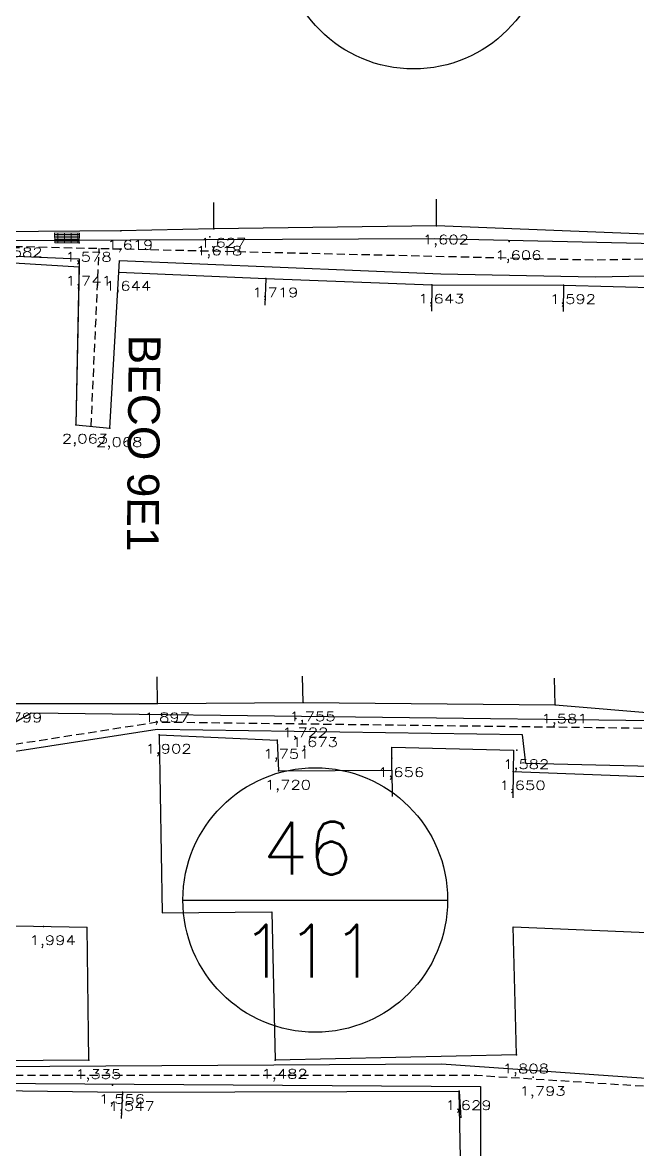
# Model space of a CAD drawing. Extents: x -160 to 364724, y -100 to 7353297.
# Drawn here: x 359323.17 to 359346.39, y 7352571.41 to 7352614.01 of the extents above; entities that cross this region are included whole.
import ezdxf
from ezdxf.enums import TextEntityAlignment as Align

# ---------------------------------------------------------------- set-up
doc = ezdxf.new("R2010")
doc.units = 0
doc.header["$LTSCALE"] = 5
for name, pattern in [('CENTER2', [1.125, 0.75, -0.125, 0.125, -0.125]), ('CONTINUO', [0]), ('DASHDOT2', [12.7, 6.35, -3.175, 0, -3.175]), ('HIDDEN2', [0.1875, 0.125, -0.0625])]:
    doc.linetypes.add(name, pattern=pattern)
for name, color, linetype in [('0-quadras', 6, 'Continuous'), ('COTAS', 1, 'Continuous'), ('LT-COTAS', 7, 'CONTINUO'), ('ortofoto', 7, 'Continuous'), ('P_Eixo', 1, 'CENTER2'), ('TEXTO', 7, 'Continuous'), ('ZZ-Carimbo Texto', 7, 'Continuous')]:
    doc.layers.add(name, color=color, linetype=linetype)
doc.layers.add('LT-ALINHAMENTO-PREDIAL', color=4, linetype='DASHDOT2', lineweight=25)
doc.layers.add('LT-B-LEAO-GRELHA', color=7, linetype='Continuous', lineweight=0)
doc.styles.add('CARIMBO', font='arial.ttf', dxfattribs={"height": 2})
doc.styles.add('SABESP', font='ROMANS.shx', dxfattribs={"height": 2})
doc.styles.add('simplex', font='simplex.shx', dxfattribs={"width": 0.8})
doc.styles.get("Standard").update_dxf_attribs({"font": 'arial.ttf'})
picture_1 = doc.add_image_def('image1.tif', size_in_pixel=(14710, 13573))

# ---------------------------------------------------------------- blocks, each defined once
blk = doc.blocks.new('SIMB_PONTO')
at = {"color": 0}
blk.add_point((0, 0), dxfattribs=at)
for tag in ['COTA', 'PONTO', 'DESC']:
    blk.add_attdef(tag, (0, 0), '', height=1)

msp = doc.modelspace()

# ---------------------------------------------------------------- hatches: boundary and pattern name
at = {"layer": 'LT-B-LEAO-GRELHA', "ltscale": 3, "true_color": 0xffffff}
h = msp.add_hatch(dxfattribs=at)
h.set_pattern_fill('GRATE', scale=2)
h.set_pattern_definition([(0, (0, 0), (0, 0.0625), []), (90, (0, 0), (-0.25, 2e-17), [])])
h.paths.add_polyline_path([(359324.377, 7352606.059), (359324.391, 7352605.688), (359325.305, 7352605.678), (359325.313, 7352606.048)])

# ---------------------------------------------------------------- linework, layer by layer
at = {"layer": '0-quadras', "color": 5, "lineweight": 30, "ltscale": 0.3}
for points in [[(359399.975, 7352614.692), (359408.995, 7352612.029), (359406.681, 7352604.742), (359397.87, 7352606.327), (359397.431, 7352606.692), (359387.868, 7352606.999), (359368.555, 7352606.192), (359356.009, 7352605.443), (359338.731, 7352605.84), (359324.354, 7352605.77), (359304.014, 7352605.746), (359281.496, 7352604.835), (359281.61, 7352611.767), (359281.916, 7352630.555)], [(359352.24, 7352585.761), (359342.175, 7352586.008), (359342.053, 7352587.084), (359328.254, 7352587.283), (359321.591, 7352586.257), (359302.142, 7352585.875), (359302.043, 7352586.497), (359299.628, 7352586.721), (359281.305, 7352586.605), (359281.263, 7352582.318), (359298.844, 7352582.228), (359301.585, 7352581.754), (359301.597, 7352581.437), (359312.945, 7352581.574), (359321.527, 7352581.473), (359321.502, 7352579.883), (359295.47, 7352580.293), (359295.506, 7352581.317), (359281.241, 7352581.302), (359281.248, 7352574.828), (359307.282, 7352574.46), (359338.985, 7352574.654), (359356.073, 7352573.454)]]:
    msp.add_lwpolyline(points, dxfattribs=at)
msp.add_lwpolyline([(359316.766, 7352556.58), (359300.324, 7352559.038), (359300.355, 7352559.432), (359281.05, 7352561.049), (359281.196, 7352573.865), (359287.864, 7352574.071), (359297.442, 7352573.952), (359306.845, 7352573.715), (359316.163, 7352573.564), (359316.163, 7352573.958), (359340.466, 7352573.791), (359340.482, 7352567.984), (359342.071, 7352568.068), (359342.132, 7352562.67), (359333.614, 7352563.29), (359333.032, 7352557.69), (359320.392, 7352559.186), (359320.419, 7352564.264), (359298.749, 7352565.6), (359298.711, 7352565.221), (359317.893, 7352563.309), (359316.84, 7352557.021)], close=True, dxfattribs=at)
at = {"layer": 'COTAS', "ltscale": 4}
msp.add_line((359329.223, 7352580.835), (359339.223, 7352580.835), dxfattribs=at)
at = {"layer": 'COTAS'}
for centre in [(359337.937, 7352617.256), (359334.223, 7352580.843)]:
    msp.add_circle(centre, 5, dxfattribs=at)
at = {"layer": 'LT-ALINHAMENTO-PREDIAL', "color": 8, "ltscale": 3, "flags": 128}
for points, elevation in [([(359392.654, 7352607.393), (359385.859, 7352607.209), (359380.808, 7352606.97), (359378.256, 7352606.843), (359368.11, 7352606.774), (359362.905, 7352606.412), (359357.09, 7352606.019), (359348.158, 7352605.948), (359338.803, 7352606.331), (359330.393, 7352606.211), (359326.883, 7352606.132), (359320.574, 7352606.09), (359308.252, 7352606.039), (359300.293, 7352605.932), (359289.992, 7352605.399), (359281.701, 7352604.97), (359281.704, 7352606.125), (359279.498, 7352606.06)], 1.673), ([(359330.393, 7352606.211), (359330.389, 7352607.211)], 1.627), ([(359338.803, 7352606.331), (359338.799, 7352607.331)], 1.602), ([(359326.468, 7352598.677), (359326.801, 7352604.579), (359332.36, 7352604.332), (359338.631, 7352604.097), (359343.602, 7352604.082), (359350.382, 7352603.895), (359358.254, 7352604.127), (359364.468, 7352604.429), (359369.756, 7352604.604), (359376.73, 7352605.06), (359381.784, 7352605.412), (359387.853, 7352606.134), (359387.864, 7352604.892), (359392.695, 7352605.031)], 2.068), ([(359279.724, 7352602.725), (359286.698, 7352603.275), (359286.697, 7352603.842), (359293.373, 7352604.477), (359301.678, 7352604.972), (359306.037, 7352605.181), (359309.8, 7352605.168), (359313.594, 7352605.068), (359319.751, 7352605.114), (359325.309, 7352604.774), (359325.174, 7352598.804)], 2.046), ([(359332.36, 7352604.332), (359332.316, 7352603.333)], 1.719), ([(359338.631, 7352604.097), (359338.612, 7352603.097)], 1.643), ([(359343.602, 7352604.082), (359343.583, 7352603.082)], 1.592), ([(359325.174, 7352598.804), (359326.468, 7352598.677)], 2.046), ([(359279.095, 7352587.629), (359293.914, 7352587.596), (359298.439, 7352587.481), (359302.805, 7352587.42), (359302.851, 7352586.639), (359308.902, 7352586.856), (359313.018, 7352587.095), (359321.651, 7352587.188), (359322.149, 7352587.515), (359322.693, 7352588.264), (359328.266, 7352588.273), (359333.765, 7352588.307), (359343.285, 7352588.223), (359348.879, 7352587.751), (359354.507, 7352587.426), (359354.517, 7352586.99), (359361.64, 7352586.727), (359361.764, 7352594.693), (359362.563, 7352595.589), (359362.594, 7352586.678), (359367.657, 7352586.747), (359372.662, 7352586.741), (359376.492, 7352586.811)], 1.947), ([(359328.266, 7352588.273), (359328.245, 7352589.273)], 1.897), ([(359333.765, 7352588.307), (359333.744, 7352589.307)], 1.755), ([(359343.285, 7352588.223), (359343.264, 7352589.223)], 1.581), ([(359328.326, 7352587.083), (359332.779, 7352586.888), (359332.838, 7352585.72), (359337.117, 7352585.749), (359337.111, 7352586.622), (359341.711, 7352586.502), (359341.698, 7352585.701), (359351.528, 7352585.336), (359359.003, 7352584.831), (359364.452, 7352584.689), (359375.805, 7352585.527)], 1.902), ([(359328.326, 7352587.083), (359328.44, 7352580.356), (359332.582, 7352580.397), (359332.713, 7352574.794)], 1.902), ([(359337.117, 7352585.749), (359337.124, 7352584.749)], 1.902), ([(359341.698, 7352585.701), (359341.682, 7352584.701)], 1.902), ([(359280.397, 7352581.277), (359289.967, 7352581.311), (359295.506, 7352581.317), (359295.47, 7352580.293), (359308.029, 7352580.102), (359325.608, 7352579.818)], 1.821), ([(359325.66, 7352575.786), (359325.608, 7352579.818)], 1.335), ([(359341.822, 7352574.994), (359341.797, 7352575.994)], 1.808), ([(359325.673, 7352574.786), (359325.66, 7352575.786)], 1.335), ([(359325.673, 7352574.786), (359307.828, 7352574.693), (359302.806, 7352574.882), (359297.587, 7352574.899), (359287.487, 7352575.051), (359280.218, 7352575.247)], 1.808), ([(359341.822, 7352574.994), (359332.713, 7352574.794)], 1.808), ([(359280.67, 7352573.597), (359287.7, 7352573.83), (359297.362, 7352573.778), (359299.186, 7352573.698), (359302.546, 7352573.565), (359306.741, 7352573.421), (359316.101, 7352573.278), (359316.586, 7352573.296), (359316.584, 7352573.729), (359326.935, 7352573.578), (359339.658, 7352573.611)], 1.824), ([(359326.935, 7352573.578), (359326.895, 7352572.579)], 1.547), ([(359332.992, 7352559.088), (359333.419, 7352563.78), (359341.833, 7352563.624), (359341.872, 7352567.39), (359339.785, 7352567.39), (359339.658, 7352573.611)], 1.737), ([(359339.658, 7352573.611), (359339.721, 7352572.613)], 1.629)]:
    msp.add_lwpolyline(points, dxfattribs=dict(at, elevation=elevation))
at = {"layer": 'LT-ALINHAMENTO-PREDIAL', "color": 8, "elevation": 1.808, "flags": 128}
msp.add_lwpolyline([(359341.797, 7352575.994), (359341.703, 7352579.824), (359347.533, 7352579.577), (359347.311, 7352574.33), (359351.906, 7352574.136), (359351.949, 7352575.157), (359352.196, 7352575.147), (359352.406, 7352580.113), (359357.043, 7352579.917), (359356.945, 7352573.858), (359357.114, 7352573.855), (359357.106, 7352573.38), (359361.638, 7352573.307), (359361.904, 7352573.869), (359362.039, 7352578.824), (359375.496, 7352579.252), (359375.552, 7352580.375)], dxfattribs=at)
at = {"layer": 'LT-B-LEAO-GRELHA', "color": 7, "ltscale": 3, "true_color": 0xffffff, "elevation": 1.602, "flags": 128}
msp.add_lwpolyline([(359324.377, 7352606.059), (359324.391, 7352605.688), (359325.305, 7352605.678), (359325.313, 7352606.048), (359324.377, 7352606.059)], dxfattribs=at)
at = {"layer": 'P_Eixo', "color": 1, "linetype": 'HIDDEN2', "ltscale": 0.5, "flags": 128}
for points in [[(359276.028, 7352603.836), (359285.42, 7352604.185), (359304.535, 7352605.524), (359319.612, 7352605.625), (359344.709, 7352605.041), (359367.253, 7352605.485), (359388.555, 7352606.651), (359397.247, 7352606.397)], [(359275.998, 7352586.805), (359290.28, 7352586.98), (359302.167, 7352586.802), (359302.525, 7352586.079), (359321.56, 7352586.525), (359328.249, 7352587.573), (359347.687, 7352587.329), (359355.631, 7352585.825), (359384.728, 7352585.711)], [(359276.472, 7352574.194), (359303.883, 7352574.215), (359340.32, 7352574.218), (359356.746, 7352573.162), (359369.931, 7352571.638)]]:
    msp.add_lwpolyline(points, dxfattribs=at)
at = {"layer": 'P_Eixo', "color": 1, "linetype": 'HIDDEN2', "ltscale": 0.5, "elevation": 2.046, "flags": 128}
msp.add_lwpolyline([(359325.756, 7352598.747), (359326.062, 7352605.475)], dxfattribs=at)

# ---------------------------------------------------------------- block references
at = {"layer": 'LT-COTAS', "color": 3}
ref = msp.add_blockref('SIMB_PONTO', (359330.393, 7352606.211, 1.627), dxfattribs=at)
ref.add_attrib('COTA', '1,627', dxfattribs={"layer": '0', "color": 8, "height": 0.35, "style": 'simplex', "width": 1.3125, "flags": 8}).set_placement((359329.868, 7352605.511), (359331.618, 7352605.511), align=Align.FIT)
for p in [(359330.393, 7352606.211, 1.627), (359338.803, 7352606.331, 1.602), (359326.883, 7352606.132, 1.619), (359330.238, 7352605.912, 1.618), (359341.542, 7352605.739, 1.606), (359325.305, 7352605.678, 1.578), (359325.309, 7352604.774, 1.741), (359326.801, 7352604.579, 1.644), (359332.36, 7352604.332, 1.719), (359338.631, 7352604.097, 1.643), (359343.602, 7352604.082, 1.592), (359325.174, 7352598.804, 2.063), (359328.266, 7352588.273, 1.897), (359333.765, 7352588.307, 1.755), (359343.285, 7352588.223, 1.581), (359333.493, 7352587.701, 1.722), (359328.326, 7352587.083, 1.902), (359333.853, 7352587.336, 1.673), (359332.779, 7352586.888, 1.751), (359337.114, 7352586.198, 1.656), (359341.838, 7352586.5, 1.582), (359332.838, 7352585.72, 1.72), (359341.698, 7352585.701, 1.65), (359323.953, 7352579.845, 1.994), (359325.673, 7352574.786, 1.335), (359332.713, 7352574.794, 1.482), (359341.822, 7352574.994, 1.808), (359326.568, 7352573.846, 1.556), (359342.458, 7352574.147, 1.793), (359326.935, 7352573.578, 1.547), (359339.658, 7352573.611, 1.629)]:
    msp.add_blockref('SIMB_PONTO', p, dxfattribs=at)
ref = msp.add_blockref('SIMB_PONTO', (359338.803, 7352606.331, 1.602), dxfattribs=at)
ref.add_attrib('COTA', '1,602', dxfattribs={"layer": '0', "color": 8, "height": 0.35, "style": 'simplex', "width": 1.3125, "flags": 8}).set_placement((359338.278, 7352605.631), (359340.028, 7352605.631), align=Align.FIT)
ref = msp.add_blockref('SIMB_PONTO', (359322.702, 7352605.85, 1.582), dxfattribs=at)
ref.add_attrib('COTA', '1,582', dxfattribs={"layer": '0', "color": 8, "height": 0.35, "style": 'simplex', "width": 1.3125, "flags": 8}).set_placement((359322.177, 7352605.15), (359323.927, 7352605.15), align=Align.FIT)
ref = msp.add_blockref('SIMB_PONTO', (359326.883, 7352606.132, 1.619), dxfattribs=at)
ref.add_attrib('COTA', '1,619', dxfattribs={"layer": '0', "color": 8, "height": 0.35, "style": 'simplex', "width": 1.4, "flags": 8}).set_placement((359326.358, 7352605.432), (359328.108, 7352605.432), align=Align.FIT)
ref = msp.add_blockref('SIMB_PONTO', (359330.238, 7352605.912, 1.618), dxfattribs=at)
ref.add_attrib('COTA', '1,618', dxfattribs={"layer": '0', "color": 8, "height": 0.35, "style": 'simplex', "width": 1.381579, "flags": 8}).set_placement((359329.713, 7352605.212), (359331.463, 7352605.212), align=Align.FIT)
ref = msp.add_blockref('SIMB_PONTO', (359341.542, 7352605.739, 1.606), dxfattribs=at)
ref.add_attrib('COTA', '1,606', dxfattribs={"layer": '0', "color": 8, "height": 0.35, "style": 'simplex', "width": 1.329114, "flags": 8}).set_placement((359341.017, 7352605.039), (359342.767, 7352605.039), align=Align.FIT)
ref = msp.add_blockref('SIMB_PONTO', (359325.305, 7352605.678, 1.578), dxfattribs=at)
ref.add_attrib('COTA', '1,578', dxfattribs={"layer": '0', "color": 8, "height": 0.35, "style": 'simplex', "width": 1.3125, "flags": 8}).set_placement((359324.78, 7352604.978), (359326.53, 7352604.978), align=Align.FIT)
ref = msp.add_blockref('SIMB_PONTO', (359325.309, 7352604.774, 1.741), dxfattribs=at)
ref.add_attrib('COTA', '1,741', dxfattribs={"layer": '0', "color": 8, "height": 0.35, "style": 'simplex', "width": 1.478873, "flags": 8}).set_placement((359324.784, 7352604.074), (359326.534, 7352604.074), align=Align.FIT)
ref = msp.add_blockref('SIMB_PONTO', (359326.801, 7352604.579, 1.644), dxfattribs=at)
ref.add_attrib('COTA', '1,644', dxfattribs={"layer": '0', "color": 8, "height": 0.35, "style": 'simplex', "width": 1.296296, "flags": 8}).set_placement((359326.276, 7352603.879), (359328.026, 7352603.879), align=Align.FIT)
ref = msp.add_blockref('SIMB_PONTO', (359332.36, 7352604.332, 1.719), dxfattribs=at)
ref.add_attrib('COTA', '1,719', dxfattribs={"layer": '0', "color": 8, "height": 0.35, "style": 'simplex', "width": 1.4, "flags": 8}).set_placement((359331.835, 7352603.632), (359333.585, 7352603.632), align=Align.FIT)
ref = msp.add_blockref('SIMB_PONTO', (359338.631, 7352604.097, 1.643), dxfattribs=at)
ref.add_attrib('COTA', '1,643', dxfattribs={"layer": '0', "color": 8, "height": 0.35, "style": 'simplex', "width": 1.3125, "flags": 8}).set_placement((359338.106, 7352603.397), (359339.856, 7352603.397), align=Align.FIT)
ref = msp.add_blockref('SIMB_PONTO', (359343.602, 7352604.082, 1.592), dxfattribs=at)
ref.add_attrib('COTA', '1,592', dxfattribs={"layer": '0', "color": 8, "height": 0.35, "style": 'simplex', "width": 1.3125, "flags": 8}).set_placement((359343.077, 7352603.382), (359344.827, 7352603.382), align=Align.FIT)
ref = msp.add_blockref('SIMB_PONTO', (359325.174, 7352598.804, 2.063), dxfattribs=at)
ref.add_attrib('COTA', '2,063', dxfattribs={"layer": '0', "color": 8, "height": 0.35, "style": 'simplex', "width": 1.25, "flags": 8}).set_placement((359324.649, 7352598.104), (359326.399, 7352598.104), align=Align.FIT)
ref = msp.add_blockref('SIMB_PONTO', (359322.693, 7352588.264, 1.799), dxfattribs=at)
ref.add_attrib('COTA', '1,799', dxfattribs={"layer": '0', "color": 8, "height": 0.35, "style": 'simplex', "width": 1.329114, "flags": 8}).set_placement((359322.168, 7352587.564), (359323.918, 7352587.564), align=Align.FIT)
ref = msp.add_blockref('SIMB_PONTO', (359328.266, 7352588.273, 1.897), dxfattribs=at)
ref.add_attrib('COTA', '1,897', dxfattribs={"layer": '0', "color": 8, "height": 0.35, "style": 'simplex', "width": 1.3125, "flags": 8}).set_placement((359327.741, 7352587.573), (359329.491, 7352587.573), align=Align.FIT)
ref = msp.add_blockref('SIMB_PONTO', (359333.765, 7352588.307, 1.755), dxfattribs=at)
ref.add_attrib('COTA', '1,755', dxfattribs={"layer": '0', "color": 8, "height": 0.35, "style": 'simplex', "width": 1.3125, "flags": 8}).set_placement((359333.24, 7352587.607), (359334.99, 7352587.607), align=Align.FIT)
ref = msp.add_blockref('SIMB_PONTO', (359343.285, 7352588.223, 1.581), dxfattribs=at)
ref.add_attrib('COTA', '1,581', dxfattribs={"layer": '0', "color": 8, "height": 0.35, "style": 'simplex', "width": 1.478873, "flags": 8}).set_placement((359342.76, 7352587.523), (359344.51, 7352587.523), align=Align.FIT)
ref = msp.add_blockref('SIMB_PONTO', (359333.493, 7352587.701, 1.722), dxfattribs=at)
ref.add_attrib('COTA', '1,722', dxfattribs={"layer": '0', "color": 8, "height": 0.35, "style": 'simplex', "width": 1.3125, "flags": 8}).set_placement((359332.968, 7352587.001), (359334.718, 7352587.001), align=Align.FIT)
ref = msp.add_blockref('SIMB_PONTO', (359328.326, 7352587.083, 1.902), dxfattribs=at)
ref.add_attrib('COTA', '1,902', dxfattribs={"layer": '0', "color": 8, "height": 0.35, "style": 'simplex', "width": 1.3125, "flags": 8}).set_placement((359327.801, 7352586.383), (359329.551, 7352586.383), align=Align.FIT)
ref = msp.add_blockref('SIMB_PONTO', (359333.853, 7352587.336, 1.673), dxfattribs=at)
ref.add_attrib('COTA', '1,673', dxfattribs={"layer": '0', "color": 8, "height": 0.35, "style": 'simplex', "width": 1.3125, "flags": 8}).set_placement((359333.328, 7352586.636), (359335.078, 7352586.636), align=Align.FIT)
ref = msp.add_blockref('SIMB_PONTO', (359332.779, 7352586.888, 1.751), dxfattribs=at)
ref.add_attrib('COTA', '1,751', dxfattribs={"layer": '0', "color": 8, "height": 0.35, "style": 'simplex', "width": 1.478873, "flags": 8}).set_placement((359332.254, 7352586.188), (359334.004, 7352586.188), align=Align.FIT)
ref = msp.add_blockref('SIMB_PONTO', (359337.114, 7352586.198, 1.656), dxfattribs=at)
ref.add_attrib('COTA', '1,656', dxfattribs={"layer": '0', "color": 8, "height": 0.35, "style": 'simplex', "width": 1.329114, "flags": 8}).set_placement((359336.589, 7352585.498), (359338.339, 7352585.498), align=Align.FIT)
ref = msp.add_blockref('SIMB_PONTO', (359341.838, 7352586.5, 1.582), dxfattribs=at)
ref.add_attrib('COTA', '1,582', dxfattribs={"layer": '0', "color": 8, "height": 0.35, "style": 'simplex', "width": 1.3125, "flags": 8}).set_placement((359341.313, 7352585.8), (359343.063, 7352585.8), align=Align.FIT)
ref = msp.add_blockref('SIMB_PONTO', (359332.838, 7352585.72, 1.72), dxfattribs=at)
ref.add_attrib('COTA', '1,720', dxfattribs={"layer": '0', "color": 8, "height": 0.35, "style": 'simplex', "width": 1.3125, "flags": 8}).set_placement((359332.313, 7352585.02), (359334.063, 7352585.02), align=Align.FIT)
ref = msp.add_blockref('SIMB_PONTO', (359341.698, 7352585.701, 1.65), dxfattribs=at)
ref.add_attrib('COTA', '1,650', dxfattribs={"layer": '0', "color": 8, "height": 0.35, "style": 'simplex', "width": 1.3125, "flags": 8}).set_placement((359341.173, 7352585.001), (359342.923, 7352585.001), align=Align.FIT)
ref = msp.add_blockref('SIMB_PONTO', (359323.953, 7352579.845, 1.994), dxfattribs=at)
ref.add_attrib('COTA', '1,994', dxfattribs={"layer": '0', "color": 8, "height": 0.35, "style": 'simplex', "width": 1.296296, "flags": 8}).set_placement((359323.428, 7352579.145), (359325.178, 7352579.145), align=Align.FIT)
ref = msp.add_blockref('SIMB_PONTO', (359325.673, 7352574.786, 1.335), dxfattribs=at)
ref.add_attrib('COTA', '1,335', dxfattribs={"layer": '0', "color": 8, "height": 0.35, "style": 'simplex', "width": 1.3125, "flags": 8}).set_placement((359325.148, 7352574.086), (359326.898, 7352574.086), align=Align.FIT)
ref = msp.add_blockref('SIMB_PONTO', (359332.713, 7352574.794, 1.482), dxfattribs=at)
ref.add_attrib('COTA', '1,482', dxfattribs={"layer": '0', "color": 8, "height": 0.35, "style": 'simplex', "width": 1.3125, "flags": 8}).set_placement((359332.188, 7352574.094), (359333.938, 7352574.094), align=Align.FIT)
ref = msp.add_blockref('SIMB_PONTO', (359341.822, 7352574.994, 1.808), dxfattribs=at)
ref.add_attrib('COTA', '1,808', dxfattribs={"layer": '0', "color": 8, "height": 0.35, "style": 'simplex', "width": 1.3125, "flags": 8}).set_placement((359341.297, 7352574.294), (359343.047, 7352574.294), align=Align.FIT)
ref = msp.add_blockref('SIMB_PONTO', (359326.568, 7352573.846, 1.556), dxfattribs=at)
ref.add_attrib('COTA', '1,556', dxfattribs={"layer": '0', "color": 8, "height": 0.35, "style": 'simplex', "width": 1.329114, "flags": 8}).set_placement((359326.043, 7352573.146), (359327.793, 7352573.146), align=Align.FIT)
ref = msp.add_blockref('SIMB_PONTO', (359342.458, 7352574.147, 1.793), dxfattribs=at)
ref.add_attrib('COTA', '1,793', dxfattribs={"layer": '0', "color": 8, "height": 0.35, "style": 'simplex', "width": 1.3125, "flags": 8}).set_placement((359341.933, 7352573.447), (359343.683, 7352573.447), align=Align.FIT)
ref = msp.add_blockref('SIMB_PONTO', (359326.935, 7352573.578, 1.547), dxfattribs=at)
ref.add_attrib('COTA', '1,547', dxfattribs={"layer": '0', "color": 8, "height": 0.35, "style": 'simplex', "width": 1.3125, "flags": 8}).set_placement((359326.41, 7352572.878), (359328.16, 7352572.878), align=Align.FIT)
ref = msp.add_blockref('SIMB_PONTO', (359339.658, 7352573.611, 1.629), dxfattribs=at)
ref.add_attrib('COTA', '1,629', dxfattribs={"layer": '0', "color": 8, "height": 0.35, "style": 'simplex', "width": 1.329114, "flags": 8}).set_placement((359339.133, 7352572.911), (359340.883, 7352572.911), align=Align.FIT)

# ---------------------------------------------------------------- texts
at = {"layer": 'TEXTO', "style": 'SABESP'}
for s, p in [('46', (359333.933, 7352581.802)), ('111', (359333.992, 7352577.914))]:
    msp.add_text(s, height=2, dxfattribs=at).set_placement(p, align=Align.CENTER)

# ---------------------------------------------------------------- next in the draw order: wipeouts: each hides what was drawn before it
at = {"linetype": 'Continuous', "ltscale": 4}
msp.add_wipeout([(359326.743, 7352602.519), (359326.663, 7352593.911), (359328.745, 7352593.891), (359328.825, 7352602.5)], dxfattribs=at).dxf.layer = 'ZZ-Carimbo Texto'

# ---------------------------------------------------------------- next in the draw order: wipeouts: each hides what was drawn before it
msp.add_wipeout([(359326.743, 7352602.519), (359326.663, 7352593.911), (359328.745, 7352593.891), (359328.825, 7352602.5)], dxfattribs=at).dxf.layer = 'ZZ-Carimbo Texto'

# ---------------------------------------------------------------- next in the draw order: linework, layer by layer
at = {"layer": '0-quadras', "color": 5, "lineweight": 30, "ltscale": 0.3}
msp.add_lwpolyline([(359347.987, 7352587.598), (359323.487, 7352587.906), (359321.633, 7352586.84), (359302.68, 7352586.461), (359302.49, 7352587.029), (359281.311, 7352587.289), (359281.472, 7352603.322), (359286.348, 7352603.612), (359286.378, 7352603.995), (359293.634, 7352604.643), (359306.696, 7352605.393), (359320.207, 7352605.29), (359325.309, 7352605.079), (359325.174, 7352598.804), (359326.468, 7352598.677), (359326.826, 7352605.016), (359338.967, 7352604.512), (359344.799, 7352604.394), (359372.165, 7352604.939)], dxfattribs=at)

# ---------------------------------------------------------------- next in the draw order: block references
at = {"layer": 'LT-COTAS', "color": 3}
ref = msp.add_blockref('SIMB_PONTO', (359326.468, 7352598.677, 2.068), dxfattribs=at)
ref.add_attrib('COTA', '2,068', dxfattribs={"layer": '0', "color": 8, "height": 0.35, "style": 'simplex', "width": 1.25, "flags": 8}).set_placement((359325.943, 7352597.977), (359327.693, 7352597.977), align=Align.FIT)
msp.add_blockref('SIMB_PONTO', (359326.468, 7352598.677, 2.068), dxfattribs=at)

# ---------------------------------------------------------------- next in the draw order: texts
at = {"layer": 'ZZ-Carimbo Texto', "linetype": 'Continuous', "ltscale": 4, "style": 'CARIMBO'}
msp.add_text('BECO 9E1', height=1.2, rotation=269.4643, dxfattribs=at).set_placement((359327.743, 7352598.113), align=Align.MIDDLE_CENTER)

# ---------------------------------------------------------------- next in the draw order: pictures from other files: only their frames are drawn
image = msp.add_image(picture_1, insert=(359073.892, 7352258.636), size_in_units=(734.398, 677.634), dxfattribs=dict(fade=70))
image.dxf.flags = 14
at = {"layer": 'ortofoto'}
image = msp.add_image(picture_1, insert=(359073.892, 7352258.636), size_in_units=(734.398, 677.634), dxfattribs=dict(at, fade=29))
image.dxf.flags = 14

doc.saveas('drawing.dxf')
